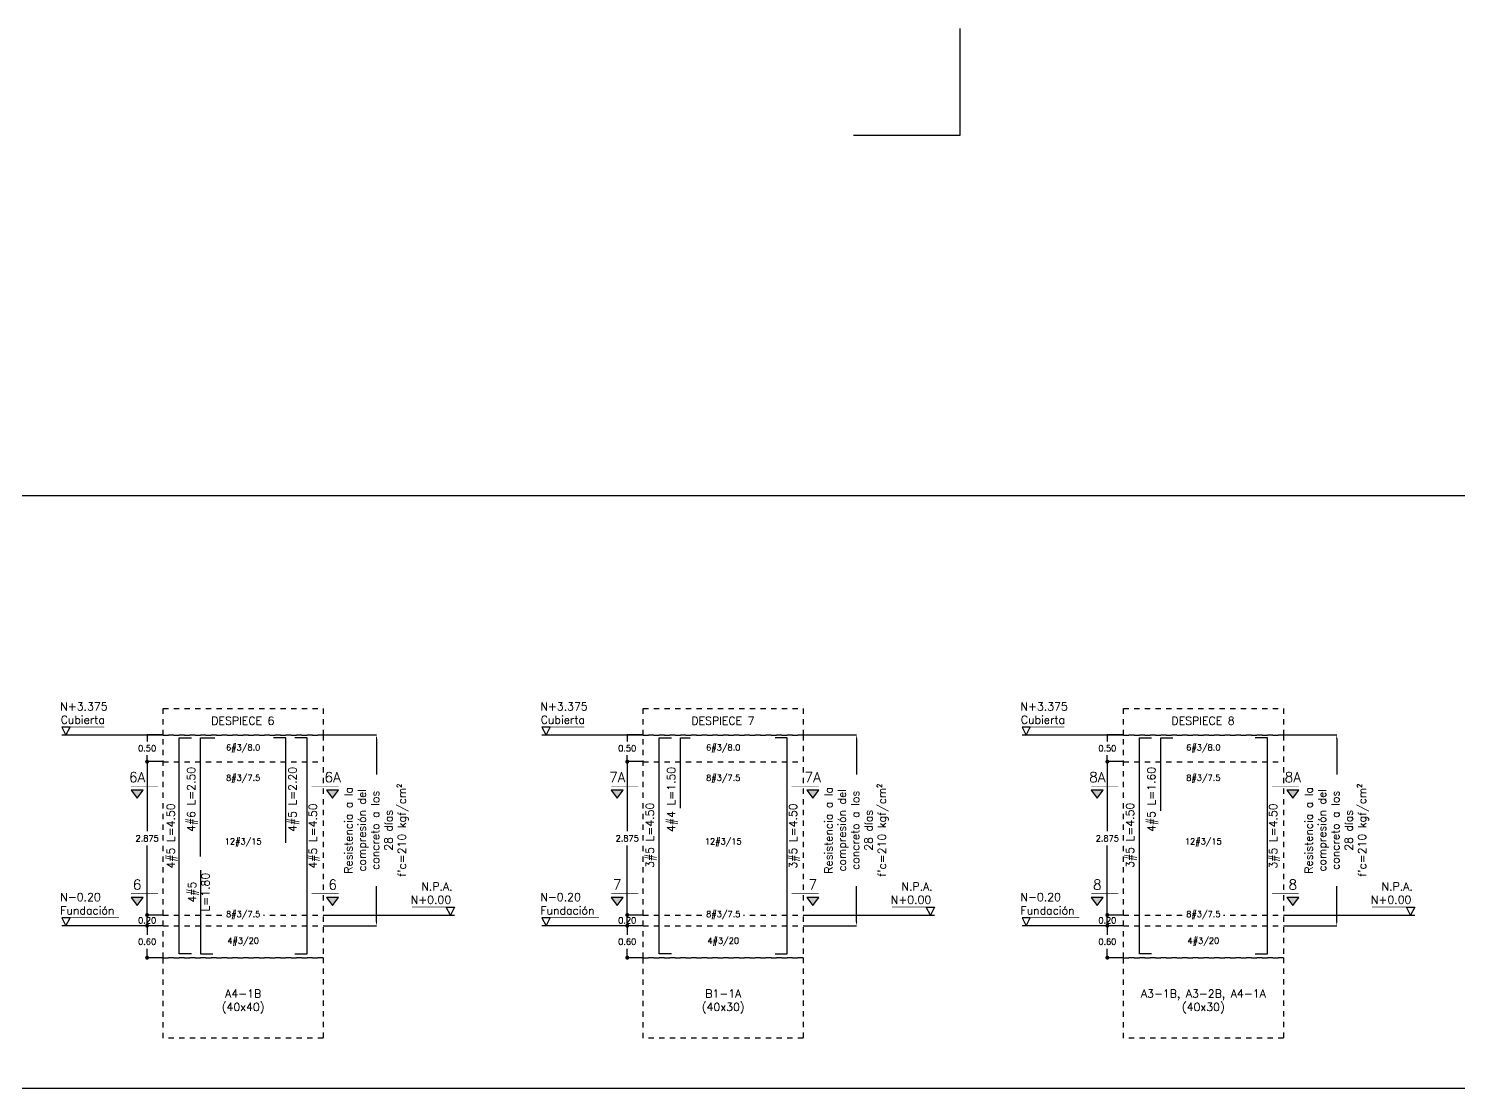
# Model space of a CAD drawing. Header units: millimetres. Extents: x -103 to 209, y -46 to 105.
# Drawn here: x 64.87 to 91.68, y -27.25 to -7.38 of the extents above; entities that cross this region are included whole.
import ezdxf
from ezdxf.enums import TextEntityAlignment as Align

# ---------------------------------------------------------------- set-up
doc = ezdxf.new("R2010")
doc.units = ezdxf.units.MM
doc.header["$LTSCALE"] = 0.01
doc.header["$PDMODE"] = 3
doc.linetypes.add('DASHED2', pattern=[0.375, 0.25, -0.125])
for name, color, linetype in [('FC_BORDE COLUMNA', 6, 'DASHED2'), ('FC_COTAS', 1, 'Continuous'), ('FC_COTAS @ 75', 1, 'Continuous'), ('FC_PROYECCION', 6, 'DASHED2'), ('FC_R-100', 12, 'Continuous'), ('FC_R-140', 2, 'Continuous'), ('FC_R-60 @ 75', 11, 'Continuous'), ('FC_R-80', 11, 'Continuous'), ('FC_REFUERZO', 5, 'Continuous')]:
    doc.layers.add(name, color=color, linetype=linetype)
doc.layers.add('FC_CAJON COLUMNAS', color=230, linetype='Continuous', plot=False)
doc.layers.add('FC_HOJA', color=230, linetype='Continuous', plot=False)
doc.styles.add('FC_TEXT', font='romans.shx', dxfattribs={"height": 0.002})
doc.styles.add('FC_TEXT1', font='romans.shx')
doc.styles.add('REG', font='ROMANS')
doc.styles.add('ROMANS', font='romans.shx', dxfattribs={"height": 0.1})
doc.dimstyles.new('FC_COTAS', dxfattribs={"dimtxt": 0.0015, "dimasz": 0.001, "dimexe": 0, "dimexo": 0, "dimgap": 0.001, "dimtad": 1, "dimtih": 1, "dimtoh": 1, "dimzin": 0, "dimdsep": 46, "dimtxsty": 'FC_TEXT1', "dimblk": 'DOT', "dimcen": 0.09, "dimclrd": 256, "dimclre": 256, "dimclrt": 256, "dimadec": 0, "dimazin": 0, "dimtfac": 1, "dimtix": 1, "dimtmove": 2, "dimatfit": 3, "dimfxl": 1.002, "dimtolj": 1, "dimtzin": 0, "dimlwd": -1, "dimarcsym": 0})

# ---------------------------------------------------------------- blocks, each defined once
blk = doc.blocks.new('_Dot')
at = {"color": 0, "linetype": 'ByBlock', "lineweight": -2}
blk.add_line((-0.5, 0), (-1, 0), dxfattribs=at)
at = {"color": 0, "linetype": 'ByBlock', "const_width": 0.5}
blk.add_lwpolyline([(-0.25, 0, 1), (0.25, 0, 1)], format="xyb", close=True, dxfattribs=at)
blk = doc.blocks.new('*D85')
at = {"layer": 'Defpoints', "color": 0, "ltscale": 0.9, "transparency": 16777216}
for p in [(67.096, -21.122), (67.396, -21.122), (67.396, -23.997)]:
    blk.add_point(p, dxfattribs=at)
at = {"layer": 'FC_COTAS', "lineweight": -2, "ltscale": 0.9, "transparency": 16777216}
for p, q in [((67.396, -21.122), (67.096, -21.122)), ((67.396, -23.997), (67.096, -23.997))]:
    blk.add_line(p, q, dxfattribs=at)
at = {"layer": 'FC_COTAS', "ltscale": 0.9, "transparency": 16777216}
for p, q in [((67.096, -21.197), (67.096, -22.428)), ((67.096, -23.922), (67.096, -22.691))]:
    blk.add_line(p, q, dxfattribs=at)
at = {"layer": 'FC_COTAS', "ltscale": 0.9, "transparency": 16777216, "xscale": 0.075, "yscale": 0.075, "zscale": 0.075}
for p, rotation in [((67.096, -21.122), 90), ((67.096, -23.997), 270)]:
    blk.add_blockref('_Dot', p, dxfattribs=dict(at, rotation=rotation))
at = {"layer": 'FC_COTAS', "ltscale": 0.9, "transparency": 16777216, "insert": (67.096, -22.56), "char_height": 0.1125, "attachment_point": 5, "style": 'FC_TEXT1'}
blk.add_mtext('\\A1;2.875', dxfattribs=at)
blk = doc.blocks.new('*D86')
at = {"layer": 'Defpoints', "color": 0, "ltscale": 0.9, "transparency": 16777216}
for p in [(67.096, -20.622), (67.396, -20.622), (67.396, -21.122)]:
    blk.add_point(p, dxfattribs=at)
at = {"layer": 'FC_COTAS', "lineweight": -2, "ltscale": 0.9, "transparency": 16777216}
for p, q in [((67.396, -20.622), (67.096, -20.622)), ((67.396, -21.122), (67.096, -21.122))]:
    blk.add_line(p, q, dxfattribs=at)
at = {"layer": 'FC_COTAS', "ltscale": 0.9, "transparency": 16777216}
for p, q in [((67.096, -20.622), (67.096, -20.741)), ((67.096, -21.122), (67.096, -21.003))]:
    blk.add_line(p, q, dxfattribs=at)
at = {"layer": 'FC_COTAS', "ltscale": 0.9, "transparency": 16777216, "insert": (67.096, -20.872), "char_height": 0.1125, "attachment_point": 5, "style": 'FC_TEXT1'}
blk.add_mtext('\\A1;0.50', dxfattribs=at)
blk = doc.blocks.new('*D87')
at = {"layer": 'Defpoints', "color": 0, "ltscale": 0.9, "transparency": 16777216}
for p in [(67.396, -24.197), (67.096, -24.797), (67.396, -24.797)]:
    blk.add_point(p, dxfattribs=at)
at = {"layer": 'FC_COTAS', "lineweight": -2, "ltscale": 0.9, "transparency": 16777216}
for p, q in [((67.396, -24.197), (67.096, -24.197)), ((67.396, -24.797), (67.096, -24.797))]:
    blk.add_line(p, q, dxfattribs=at)
at = {"layer": 'FC_COTAS', "ltscale": 0.9, "transparency": 16777216}
for p, q in [((67.096, -24.272), (67.096, -24.366)), ((67.096, -24.722), (67.096, -24.629))]:
    blk.add_line(p, q, dxfattribs=at)
at = {"layer": 'FC_COTAS', "ltscale": 0.9, "transparency": 16777216, "xscale": 0.075, "yscale": 0.075, "zscale": 0.075}
for p, rotation in [((67.096, -24.197), 90), ((67.096, -24.797), 270)]:
    blk.add_blockref('_Dot', p, dxfattribs=dict(at, rotation=rotation))
at = {"layer": 'FC_COTAS', "ltscale": 0.9, "transparency": 16777216, "insert": (67.096, -24.497), "char_height": 0.1125, "attachment_point": 5, "style": 'FC_TEXT1'}
blk.add_mtext('\\A1;0.60', dxfattribs=at)
blk = doc.blocks.new('*U26')
at = {"ltscale": 0.9, "const_width": 0.0002}
blk.add_lwpolyline([(-0.01473, 0.002), (-0.02533, 0.002)], dxfattribs=at)
at = {"ltscale": 0.9}
blk.add_lwpolyline([(-0.02429, 0), (-0.02325, 0.002), (-0.02533, 0.002)], close=True, dxfattribs=at)
blk.add_lwpolyline([(0, 0), (-0.02533, 0)], dxfattribs=at)
at = {"layer": 'FC_R-80', "lineweight": 25, "style": 'FC_TEXT1'}
blk.add_attdef('N+00.00_001', (-0.02571, 0.00282), '', height=0.002, dxfattribs=at)
blk = doc.blocks.new('*U27')
at = {"ltscale": 0.9, "const_width": 0.0002}
blk.add_lwpolyline([(-0.01103, 0.002), (-0.02533, 0.002)], dxfattribs=at)
at = {"ltscale": 0.9}
blk.add_lwpolyline([(-0.02429, 0), (-0.02325, 0.002), (-0.02533, 0.002)], close=True, dxfattribs=at)
blk.add_lwpolyline([(0, 0), (-0.02533, 0)], dxfattribs=at)
at = {"layer": 'FC_R-80', "lineweight": 25, "style": 'FC_TEXT1'}
blk.add_attdef('N+00.00_001', (-0.02571, 0.00282), '', height=0.002, dxfattribs=at)
blk = doc.blocks.new('*D88')
at = {"layer": 'Defpoints', "color": 0, "ltscale": 0.6, "transparency": 16777216}
for p in [(70.396, -20.622), (71.396, -20.622), (70.396, -24.197)]:
    blk.add_point(p, dxfattribs=at)
at = {"layer": 'FC_COTAS', "lineweight": -2, "ltscale": 0.6, "transparency": 16777216}
for p, q in [((70.396, -20.622), (71.396, -20.622)), ((70.396, -24.197), (71.396, -24.197))]:
    blk.add_line(p, q, dxfattribs=at)
at = {"layer": 'FC_COTAS', "ltscale": 0.6, "transparency": 16777216}
for p, q in [((71.396, -20.697), (71.396, -21.363)), ((71.396, -24.122), (71.396, -23.456))]:
    blk.add_line(p, q, dxfattribs=at)
for points in [[(71.384, -20.697), (71.409, -20.697), (71.396, -20.622)], [(71.384, -24.122), (71.409, -24.122), (71.396, -24.197)]]:
    blk.add_solid(points, dxfattribs=at)
at = {"layer": 'FC_COTAS', "ltscale": 0.6, "transparency": 16777216, "insert": (71.396, -22.41), "char_height": 0.1125, "width": 1.94398, "attachment_point": 5, "rotation": 90, "style": 'FC_TEXT1'}
blk.add_mtext("\\A1;{\\H1.33333x;\\C11;Resistencia a la compresión del concreto a los 28 días\\Pf'c=210 kgf/cm²\\C256; }", dxfattribs=at)
blk = doc.blocks.new('*U22')
h = blk.add_hatch(color=256)
h.dxf.hatch_style = 1
h.paths.add_polyline_path([(-0.02307, -0.0055), (-0.02607, -0.0055), (-0.02457, -0.0075)])
h.paths.add_polyline_path([(0.0258, -0.0055), (0.0228, -0.0055), (0.0243, -0.0075)])
at = {"const_width": 0.00015}
for points in [[(-0.02607, -0.0045), (-0.01932, -0.0045)], [(0.0258, -0.0045), (0.01906, -0.0045)]]:
    blk.add_lwpolyline(points, dxfattribs=at)
for points in [[(-0.02307, -0.0055), (-0.02607, -0.0055), (-0.02457, -0.0075)], [(0.0258, -0.0055), (0.0228, -0.0055), (0.0243, -0.0075)]]:
    blk.add_lwpolyline(points, close=True)
at = {"layer": 'FC_R-140', "style": 'FC_TEXT1'}
for tag, p in [('X', (-0.02457, -0.00225)), ("X'", (0.0243, -0.00225))]:
    blk.add_attdef(tag, text='', height=0.0025, dxfattribs=at).set_placement(p, align=Align.MIDDLE_CENTER)
blk = doc.blocks.new('*D89')
at = {"layer": 'Defpoints', "color": 0, "ltscale": 0.9, "transparency": 16777216}
for p in [(67.096, -23.997), (67.396, -23.997), (67.396, -24.197)]:
    blk.add_point(p, dxfattribs=at)
at = {"layer": 'FC_COTAS', "lineweight": -2, "ltscale": 0.9, "transparency": 16777216}
for p, q in [((67.396, -23.997), (67.096, -23.997)), ((67.396, -24.197), (67.096, -24.197))]:
    blk.add_line(p, q, dxfattribs=at)
at = {"layer": 'FC_COTAS', "ltscale": 0.9, "transparency": 16777216}
blk.add_line((67.096, -24.197), (67.096, -23.997), dxfattribs=at)
at = {"layer": 'FC_COTAS', "ltscale": 0.9, "transparency": 16777216, "insert": (67.096, -24.097), "char_height": 0.1125, "attachment_point": 5, "style": 'FC_TEXT1'}
blk.add_mtext('\\A1;0.20', dxfattribs=at)
blk = doc.blocks.new('*U28')
at = {"ltscale": 0.9}
blk.add_lwpolyline([(0, 0), (0.03283, 0)], dxfattribs=at)
at = {"ltscale": 0.9, "const_width": 0.0002}
blk.add_lwpolyline([(0.02219, 0.002), (0.03283, 0.002)], dxfattribs=at)
at = {"ltscale": 0.9}
blk.add_lwpolyline([(0.03179, 0), (0.03075, 0.002), (0.03283, 0.002)], close=True, dxfattribs=at)
at = {"layer": 'FC_R-80', "lineweight": 25, "style": 'FC_TEXT1'}
blk.add_attdef('N+00.00_001', (0.01997, 0.00282), '', height=0.002, dxfattribs=at)
blk = doc.blocks.new('*U20')
h = blk.add_hatch(color=256)
h.dxf.hatch_style = 1
h.paths.add_polyline_path([(-0.02307, -0.0055), (-0.02607, -0.0055), (-0.02457, -0.0075)])
h.paths.add_polyline_path([(0.0258, -0.0055), (0.0228, -0.0055), (0.0243, -0.0075)])
at = {"const_width": 0.00015}
for points in [[(-0.02607, -0.0045), (-0.01932, -0.0045)], [(0.0258, -0.0045), (0.01906, -0.0045)]]:
    blk.add_lwpolyline(points, dxfattribs=at)
for points in [[(-0.02307, -0.0055), (-0.02607, -0.0055), (-0.02457, -0.0075)], [(0.0258, -0.0055), (0.0228, -0.0055), (0.0243, -0.0075)]]:
    blk.add_lwpolyline(points, close=True)
at = {"layer": 'FC_R-140', "style": 'FC_TEXT1'}
for tag, p in [('X', (-0.02457, -0.00225)), ("X'", (0.0243, -0.00225))]:
    blk.add_attdef(tag, text='', height=0.0025, dxfattribs=at).set_placement(p, align=Align.MIDDLE_CENTER)
blk = doc.blocks.new('*D103')
at = {"layer": 'Defpoints', "color": 0, "ltscale": 0.9, "transparency": 16777216}
for p in [(76.096, -21.122), (76.396, -21.122), (76.396, -23.997)]:
    blk.add_point(p, dxfattribs=at)
at = {"layer": 'FC_COTAS', "lineweight": -2, "ltscale": 0.9, "transparency": 16777216}
for p, q in [((76.396, -21.122), (76.096, -21.122)), ((76.396, -23.997), (76.096, -23.997))]:
    blk.add_line(p, q, dxfattribs=at)
at = {"layer": 'FC_COTAS', "ltscale": 0.9, "transparency": 16777216}
for p, q in [((76.096, -21.197), (76.096, -22.428)), ((76.096, -23.922), (76.096, -22.691))]:
    blk.add_line(p, q, dxfattribs=at)
at = {"layer": 'FC_COTAS', "ltscale": 0.9, "transparency": 16777216, "xscale": 0.075, "yscale": 0.075, "zscale": 0.075}
for p, rotation in [((76.096, -21.122), 90), ((76.096, -23.997), 270)]:
    blk.add_blockref('_Dot', p, dxfattribs=dict(at, rotation=rotation))
at = {"layer": 'FC_COTAS', "ltscale": 0.9, "transparency": 16777216, "insert": (76.096, -22.56), "char_height": 0.1125, "attachment_point": 5, "style": 'FC_TEXT1'}
blk.add_mtext('\\A1;2.875', dxfattribs=at)
blk = doc.blocks.new('*D104')
at = {"layer": 'Defpoints', "color": 0, "ltscale": 0.9, "transparency": 16777216}
for p in [(76.096, -20.622), (76.396, -20.622), (76.396, -21.122)]:
    blk.add_point(p, dxfattribs=at)
at = {"layer": 'FC_COTAS', "lineweight": -2, "ltscale": 0.9, "transparency": 16777216}
for p, q in [((76.396, -20.622), (76.096, -20.622)), ((76.396, -21.122), (76.096, -21.122))]:
    blk.add_line(p, q, dxfattribs=at)
at = {"layer": 'FC_COTAS', "ltscale": 0.9, "transparency": 16777216}
for p, q in [((76.096, -20.622), (76.096, -20.741)), ((76.096, -21.122), (76.096, -21.003))]:
    blk.add_line(p, q, dxfattribs=at)
at = {"layer": 'FC_COTAS', "ltscale": 0.9, "transparency": 16777216, "insert": (76.096, -20.872), "char_height": 0.1125, "attachment_point": 5, "style": 'FC_TEXT1'}
blk.add_mtext('\\A1;0.50', dxfattribs=at)
blk = doc.blocks.new('*D105')
at = {"layer": 'Defpoints', "color": 0, "ltscale": 0.9, "transparency": 16777216}
for p in [(76.396, -24.197), (76.096, -24.797), (76.396, -24.797)]:
    blk.add_point(p, dxfattribs=at)
at = {"layer": 'FC_COTAS', "lineweight": -2, "ltscale": 0.9, "transparency": 16777216}
for p, q in [((76.396, -24.197), (76.096, -24.197)), ((76.396, -24.797), (76.096, -24.797))]:
    blk.add_line(p, q, dxfattribs=at)
at = {"layer": 'FC_COTAS', "ltscale": 0.9, "transparency": 16777216}
for p, q in [((76.096, -24.272), (76.096, -24.366)), ((76.096, -24.722), (76.096, -24.629))]:
    blk.add_line(p, q, dxfattribs=at)
at = {"layer": 'FC_COTAS', "ltscale": 0.9, "transparency": 16777216, "xscale": 0.075, "yscale": 0.075, "zscale": 0.075}
for p, rotation in [((76.096, -24.197), 90), ((76.096, -24.797), 270)]:
    blk.add_blockref('_Dot', p, dxfattribs=dict(at, rotation=rotation))
at = {"layer": 'FC_COTAS', "ltscale": 0.9, "transparency": 16777216, "insert": (76.096, -24.497), "char_height": 0.1125, "attachment_point": 5, "style": 'FC_TEXT1'}
blk.add_mtext('\\A1;0.60', dxfattribs=at)
blk = doc.blocks.new('*D106')
at = {"layer": 'Defpoints', "color": 0, "ltscale": 0.6, "transparency": 16777216}
for p in [(79.396, -20.622), (80.396, -20.622), (79.396, -24.197)]:
    blk.add_point(p, dxfattribs=at)
at = {"layer": 'FC_COTAS', "lineweight": -2, "ltscale": 0.6, "transparency": 16777216}
for p, q in [((79.396, -20.622), (80.396, -20.622)), ((79.396, -24.197), (80.396, -24.197))]:
    blk.add_line(p, q, dxfattribs=at)
at = {"layer": 'FC_COTAS', "ltscale": 0.6, "transparency": 16777216}
for p, q in [((80.396, -20.697), (80.396, -21.363)), ((80.396, -24.122), (80.396, -23.456))]:
    blk.add_line(p, q, dxfattribs=at)
for points in [[(80.384, -20.697), (80.409, -20.697), (80.396, -20.622)], [(80.384, -24.122), (80.409, -24.122), (80.396, -24.197)]]:
    blk.add_solid(points, dxfattribs=at)
at = {"layer": 'FC_COTAS', "ltscale": 0.6, "transparency": 16777216, "insert": (80.396, -22.41), "char_height": 0.1125, "width": 1.94398, "attachment_point": 5, "rotation": 90, "style": 'FC_TEXT1'}
blk.add_mtext("\\A1;{\\H1.33333x;\\C11;Resistencia a la compresión del concreto a los 28 días\\Pf'c=210 kgf/cm²\\C256; }", dxfattribs=at)
blk = doc.blocks.new('*D107')
at = {"layer": 'Defpoints', "color": 0, "ltscale": 0.9, "transparency": 16777216}
for p in [(76.096, -23.997), (76.396, -23.997), (76.396, -24.197)]:
    blk.add_point(p, dxfattribs=at)
at = {"layer": 'FC_COTAS', "lineweight": -2, "ltscale": 0.9, "transparency": 16777216}
for p, q in [((76.396, -23.997), (76.096, -23.997)), ((76.396, -24.197), (76.096, -24.197))]:
    blk.add_line(p, q, dxfattribs=at)
at = {"layer": 'FC_COTAS', "ltscale": 0.9, "transparency": 16777216}
blk.add_line((76.096, -24.197), (76.096, -23.997), dxfattribs=at)
at = {"layer": 'FC_COTAS', "ltscale": 0.9, "transparency": 16777216, "insert": (76.096, -24.097), "char_height": 0.1125, "attachment_point": 5, "style": 'FC_TEXT1'}
blk.add_mtext('\\A1;0.20', dxfattribs=at)
blk = doc.blocks.new('*D108')
at = {"layer": 'Defpoints', "color": 0, "ltscale": 0.9, "transparency": 16777216}
for p in [(85.096, -21.122), (85.396, -21.122), (85.396, -23.997)]:
    blk.add_point(p, dxfattribs=at)
at = {"layer": 'FC_COTAS', "lineweight": -2, "ltscale": 0.9, "transparency": 16777216}
for p, q in [((85.396, -21.122), (85.096, -21.122)), ((85.396, -23.997), (85.096, -23.997))]:
    blk.add_line(p, q, dxfattribs=at)
at = {"layer": 'FC_COTAS', "ltscale": 0.9, "transparency": 16777216}
for p, q in [((85.096, -21.197), (85.096, -22.428)), ((85.096, -23.922), (85.096, -22.691))]:
    blk.add_line(p, q, dxfattribs=at)
at = {"layer": 'FC_COTAS', "ltscale": 0.9, "transparency": 16777216, "xscale": 0.075, "yscale": 0.075, "zscale": 0.075}
for p, rotation in [((85.096, -21.122), 90), ((85.096, -23.997), 270)]:
    blk.add_blockref('_Dot', p, dxfattribs=dict(at, rotation=rotation))
at = {"layer": 'FC_COTAS', "ltscale": 0.9, "transparency": 16777216, "insert": (85.096, -22.56), "char_height": 0.1125, "attachment_point": 5, "style": 'FC_TEXT1'}
blk.add_mtext('\\A1;2.875', dxfattribs=at)
blk = doc.blocks.new('*D109')
at = {"layer": 'Defpoints', "color": 0, "ltscale": 0.9, "transparency": 16777216}
for p in [(85.096, -20.622), (85.396, -20.622), (85.396, -21.122)]:
    blk.add_point(p, dxfattribs=at)
at = {"layer": 'FC_COTAS', "lineweight": -2, "ltscale": 0.9, "transparency": 16777216}
for p, q in [((85.396, -20.622), (85.096, -20.622)), ((85.396, -21.122), (85.096, -21.122))]:
    blk.add_line(p, q, dxfattribs=at)
at = {"layer": 'FC_COTAS', "ltscale": 0.9, "transparency": 16777216}
for p, q in [((85.096, -20.622), (85.096, -20.741)), ((85.096, -21.122), (85.096, -21.003))]:
    blk.add_line(p, q, dxfattribs=at)
at = {"layer": 'FC_COTAS', "ltscale": 0.9, "transparency": 16777216, "insert": (85.096, -20.872), "char_height": 0.1125, "attachment_point": 5, "style": 'FC_TEXT1'}
blk.add_mtext('\\A1;0.50', dxfattribs=at)
blk = doc.blocks.new('*D110')
at = {"layer": 'Defpoints', "color": 0, "ltscale": 0.9, "transparency": 16777216}
for p in [(85.396, -24.197), (85.096, -24.797), (85.396, -24.797)]:
    blk.add_point(p, dxfattribs=at)
at = {"layer": 'FC_COTAS', "lineweight": -2, "ltscale": 0.9, "transparency": 16777216}
for p, q in [((85.396, -24.197), (85.096, -24.197)), ((85.396, -24.797), (85.096, -24.797))]:
    blk.add_line(p, q, dxfattribs=at)
at = {"layer": 'FC_COTAS', "ltscale": 0.9, "transparency": 16777216}
for p, q in [((85.096, -24.272), (85.096, -24.366)), ((85.096, -24.722), (85.096, -24.629))]:
    blk.add_line(p, q, dxfattribs=at)
at = {"layer": 'FC_COTAS', "ltscale": 0.9, "transparency": 16777216, "xscale": 0.075, "yscale": 0.075, "zscale": 0.075}
for p, rotation in [((85.096, -24.197), 90), ((85.096, -24.797), 270)]:
    blk.add_blockref('_Dot', p, dxfattribs=dict(at, rotation=rotation))
at = {"layer": 'FC_COTAS', "ltscale": 0.9, "transparency": 16777216, "insert": (85.096, -24.497), "char_height": 0.1125, "attachment_point": 5, "style": 'FC_TEXT1'}
blk.add_mtext('\\A1;0.60', dxfattribs=at)
blk = doc.blocks.new('*D111')
at = {"layer": 'Defpoints', "color": 0, "ltscale": 0.6, "transparency": 16777216}
for p in [(88.396, -20.622), (89.396, -20.622), (88.396, -24.197)]:
    blk.add_point(p, dxfattribs=at)
at = {"layer": 'FC_COTAS', "lineweight": -2, "ltscale": 0.6, "transparency": 16777216}
for p, q in [((88.396, -20.622), (89.396, -20.622)), ((88.396, -24.197), (89.396, -24.197))]:
    blk.add_line(p, q, dxfattribs=at)
at = {"layer": 'FC_COTAS', "ltscale": 0.6, "transparency": 16777216}
for p, q in [((89.396, -20.697), (89.396, -21.363)), ((89.396, -24.122), (89.396, -23.456))]:
    blk.add_line(p, q, dxfattribs=at)
for points in [[(89.384, -20.697), (89.409, -20.697), (89.396, -20.622)], [(89.384, -24.122), (89.409, -24.122), (89.396, -24.197)]]:
    blk.add_solid(points, dxfattribs=at)
at = {"layer": 'FC_COTAS', "ltscale": 0.6, "transparency": 16777216, "insert": (89.396, -22.41), "char_height": 0.1125, "width": 1.94398, "attachment_point": 5, "rotation": 90, "style": 'FC_TEXT1'}
blk.add_mtext("\\A1;{\\H1.33333x;\\C11;Resistencia a la compresión del concreto a los 28 días\\Pf'c=210 kgf/cm²\\C256; }", dxfattribs=at)
blk = doc.blocks.new('*D112')
at = {"layer": 'Defpoints', "color": 0, "ltscale": 0.9, "transparency": 16777216}
for p in [(85.096, -23.997), (85.396, -23.997), (85.396, -24.197)]:
    blk.add_point(p, dxfattribs=at)
at = {"layer": 'FC_COTAS', "lineweight": -2, "ltscale": 0.9, "transparency": 16777216}
for p, q in [((85.396, -23.997), (85.096, -23.997)), ((85.396, -24.197), (85.096, -24.197))]:
    blk.add_line(p, q, dxfattribs=at)
at = {"layer": 'FC_COTAS', "ltscale": 0.9, "transparency": 16777216}
blk.add_line((85.096, -24.197), (85.096, -23.997), dxfattribs=at)
at = {"layer": 'FC_COTAS', "ltscale": 0.9, "transparency": 16777216, "insert": (85.096, -24.097), "char_height": 0.1125, "attachment_point": 5, "style": 'FC_TEXT1'}
blk.add_mtext('\\A1;0.20', dxfattribs=at)

msp = doc.modelspace()

# ---------------------------------------------------------------- linework, layer by layer
at = {"layer": 'FC_BORDE COLUMNA', "ltscale": 0.6}
for points in [[(67.3964, -20.6222), (70.3964, -20.6222), (70.3964, -24.7973), (67.3964, -24.7973)], [(76.3964, -20.6222), (79.3964, -20.6222), (79.3964, -24.7973), (76.3964, -24.7973)], [(85.3964, -20.6222), (88.3964, -20.6222), (88.3964, -24.7973), (85.3964, -24.7973)]]:
    msp.add_lwpolyline(points, close=True, dxfattribs=at)
at = {"layer": 'FC_CAJON COLUMNAS', "ltscale": 0.6}
msp.add_lwpolyline([(20.0656, -16.1332), (149.3997, -16.1332), (149.3997, -27.2482), (20.0656, -27.2482)], close=True, dxfattribs=at)
at = {"layer": 'FC_HOJA', "ltscale": 0.6}
msp.add_lwpolyline([(80.3372, -9.3778), (82.3372, -9.3778), (82.3372, -7.3778)], dxfattribs=at)
at = {"layer": 'FC_PROYECCION', "ltscale": 0.6}
for p, q in [((67.3964, -21.1222), (70.3963, -21.1222)), ((76.3964, -21.1222), (79.3963, -21.1222)), ((85.3964, -21.1222), (88.3963, -21.1222)), ((67.3964, -23.9972), (70.3963, -23.9972)), ((76.3964, -23.9972), (79.3963, -23.9972)), ((85.3964, -23.9972), (88.3963, -23.9972)), ((67.3964, -24.1972), (70.3963, -24.1972)), ((76.3964, -24.1972), (79.3963, -24.1972)), ((85.3964, -24.1972), (88.3963, -24.1972))]:
    msp.add_line(p, q, dxfattribs=at)
for points in [[(67.3964, -20.1222), (70.3964, -20.1222), (70.3964, -20.6222), (67.3964, -20.6222)], [(76.3964, -20.1222), (79.3964, -20.1222), (79.3964, -20.6222), (76.3964, -20.6222)], [(85.3964, -20.1222), (88.3964, -20.1222), (88.3964, -20.6222), (85.3964, -20.6222)], [(67.3964, -24.7973), (70.3964, -24.7973), (70.3964, -26.309), (67.3964, -26.309)], [(76.3964, -24.7973), (79.3964, -24.7973), (79.3964, -26.309), (76.3964, -26.309)], [(85.3964, -24.7973), (88.3964, -24.7973), (88.3964, -26.309), (85.3964, -26.309)]]:
    msp.add_lwpolyline(points, close=True, dxfattribs=at)
at = {"layer": 'FC_REFUERZO', "ltscale": 0.6}
for points in [[(67.9263, -24.7273), (67.6963, -24.7273), (67.6964, -20.6722), (67.9264, -20.6722)], [(68.0964, -22.9022), (68.0964, -20.6722), (68.3664, -20.6722)], [(69.6963, -22.6422), (69.6963, -20.6722), (69.4663, -20.6722)], [(69.8664, -24.7273), (70.0964, -24.7273), (70.0963, -20.6722), (69.8663, -20.6722)], [(76.9263, -24.7273), (76.6963, -24.7273), (76.6964, -20.6722), (76.9264, -20.6722)], [(77.0964, -21.9926), (77.0964, -20.6726), (77.2764, -20.6726)], [(78.8664, -24.7273), (79.0964, -24.7273), (79.0963, -20.6722), (78.8663, -20.6722)], [(85.9263, -24.7273), (85.6963, -24.7273), (85.6964, -20.6722), (85.9264, -20.6722)], [(86.0964, -22.0422), (86.0964, -20.6722), (86.3264, -20.6722)], [(87.8664, -24.7273), (88.0964, -24.7273), (88.0963, -20.6722), (87.8663, -20.6722)], [(68.0964, -23.1572), (68.0964, -24.7273), (68.3264, -24.7273)]]:
    msp.add_lwpolyline(points, dxfattribs=at)

# ---------------------------------------------------------------- block references
at = {"layer": 'FC_COTAS'}
ref = msp.add_blockref('*U26', (67.3964, -20.6222), dxfattribs=dict(at, xscale=75, yscale=75, zscale=75))
ref.add_attrib('N+00.00_001', 'N+3.375', (65.4678, -20.1607), dxfattribs={"layer": 'FC_R-80', "lineweight": 25, "height": 0.15, "style": 'FC_TEXT1'})
ref.add_attrib('N+00.00_002', 'Cubierta', (65.4749, -20.4107), dxfattribs={"layer": 'FC_R-80', "lineweight": 25, "height": 0.15, "style": 'FC_TEXT1'})
ref = msp.add_blockref('*U26', (76.3964, -20.6222), dxfattribs=dict(at, xscale=75, yscale=75, zscale=75))
ref.add_attrib('N+00.00_001', 'N+3.375', (74.4678, -20.1607), dxfattribs={"layer": 'FC_R-80', "lineweight": 25, "height": 0.15, "style": 'FC_TEXT1'})
ref.add_attrib('N+00.00_002', 'Cubierta', (74.4749, -20.4107), dxfattribs={"layer": 'FC_R-80', "lineweight": 25, "height": 0.15, "style": 'FC_TEXT1'})
ref = msp.add_blockref('*U26', (85.3964, -20.6222), dxfattribs=dict(at, xscale=75, yscale=75, zscale=75))
ref.add_attrib('N+00.00_001', 'N+3.375', (83.4678, -20.1607), dxfattribs={"layer": 'FC_R-80', "lineweight": 25, "height": 0.15, "style": 'FC_TEXT1'})
ref.add_attrib('N+00.00_002', 'Cubierta', (83.4749, -20.4107), dxfattribs={"layer": 'FC_R-80', "lineweight": 25, "height": 0.15, "style": 'FC_TEXT1'})
at = {"layer": 'FC_COTAS', "xscale": 75, "yscale": 75, "zscale": 75}
for name, p, values in [('*U20', (68.7511, -21.2441), {"X'": '6A', 'X': '6A'}), ('*U20', (86.7511, -21.2441), {"X'": '8A', 'X': '8A'}), ('*U22', (68.7511, -23.2593), {"X'": '6', 'X': '6'}), ('*U22', (77.7511, -23.2593), {"X'": '7', 'X': '7'}), ('*U22', (86.7511, -23.2593), {"X'": '8', 'X': '8'})]:
    msp.add_blockref(name, p, dxfattribs=at).add_auto_attribs(values)
at = {"layer": 'FC_COTAS'}
ref = msp.add_blockref('*U27', (67.3964, -24.1972), dxfattribs=dict(at, xscale=75, yscale=75, zscale=75))
ref.add_attrib('N+00.00_001', 'N-0.20', (65.4678, -23.7357), dxfattribs={"layer": 'FC_R-80', "lineweight": 25, "height": 0.15, "style": 'FC_TEXT1'})
ref.add_attrib('N+00.00_002', 'Fundación', (65.4678, -23.9857), dxfattribs={"layer": 'FC_R-80', "lineweight": 25, "height": 0.15, "style": 'FC_TEXT1'})
ref = msp.add_blockref('*U28', (70.3964, -23.9972), dxfattribs=dict(at, xscale=75, yscale=75, zscale=75))
ref.add_attrib('N+00.00_001', 'N.P.A.', (72.2372, -23.5357), dxfattribs={"layer": 'FC_R-80', "lineweight": 25, "height": 0.15, "style": 'FC_TEXT1'})
ref.add_attrib('N+00.00_002', 'N+0.00', (72.0372, -23.7857), dxfattribs={"layer": 'FC_R-80', "lineweight": 25, "height": 0.15, "style": 'FC_TEXT1'})
ref = msp.add_blockref('*U27', (76.3964, -24.1972), dxfattribs=dict(at, xscale=75, yscale=75, zscale=75))
ref.add_attrib('N+00.00_001', 'N-0.20', (74.4678, -23.7357), dxfattribs={"layer": 'FC_R-80', "lineweight": 25, "height": 0.15, "style": 'FC_TEXT1'})
ref.add_attrib('N+00.00_002', 'Fundación', (74.4678, -23.9857), dxfattribs={"layer": 'FC_R-80', "lineweight": 25, "height": 0.15, "style": 'FC_TEXT1'})
ref = msp.add_blockref('*U28', (79.3964, -23.9972), dxfattribs=dict(at, xscale=75, yscale=75, zscale=75))
ref.add_attrib('N+00.00_001', 'N.P.A.', (81.2372, -23.5357), dxfattribs={"layer": 'FC_R-80', "lineweight": 25, "height": 0.15, "style": 'FC_TEXT1'})
ref.add_attrib('N+00.00_002', 'N+0.00', (81.0372, -23.7857), dxfattribs={"layer": 'FC_R-80', "lineweight": 25, "height": 0.15, "style": 'FC_TEXT1'})
ref = msp.add_blockref('*U27', (85.3964, -24.1972), dxfattribs=dict(at, xscale=75, yscale=75, zscale=75))
ref.add_attrib('N+00.00_001', 'N-0.20', (83.4678, -23.7357), dxfattribs={"layer": 'FC_R-80', "lineweight": 25, "height": 0.15, "style": 'FC_TEXT1'})
ref.add_attrib('N+00.00_002', 'Fundación', (83.4678, -23.9857), dxfattribs={"layer": 'FC_R-80', "lineweight": 25, "height": 0.15, "style": 'FC_TEXT1'})
ref = msp.add_blockref('*U28', (88.3964, -23.9972), dxfattribs=dict(at, xscale=75, yscale=75, zscale=75))
ref.add_attrib('N+00.00_001', 'N.P.A.', (90.2372, -23.5357), dxfattribs={"layer": 'FC_R-80', "lineweight": 25, "height": 0.15, "style": 'FC_TEXT1'})
ref.add_attrib('N+00.00_002', 'N+0.00', (90.0372, -23.7857), dxfattribs={"layer": 'FC_R-80', "lineweight": 25, "height": 0.15, "style": 'FC_TEXT1'})

# ---------------------------------------------------------------- texts
at = {"layer": 'FC_R-100', "char_height": 0.15, "attachment_point": 5, "style": 'REG'}
for s, insert, width in [('DESPIECE 6', (68.8903, -20.3551), 1.581971), ('DESPIECE 7', (77.8903, -20.3551), 1.581971), ('DESPIECE 8', (86.8903, -20.3551), 1.581971), ('A4-1B \\P(40x40)', (68.8963, -25.6217), 0.865786), ('B1-1A \\P(40x30)', (77.8963, -25.6217), 0.865786), ('A3-1B, A3-2B, A4-1A  \\P(40x30)', (86.8963, -25.6217), 2.644357)]:
    msp.add_mtext(s, dxfattribs=dict(at, insert=insert, width=width))
at = {"layer": 'FC_R-80', "lineweight": 25, "char_height": 0.15, "attachment_point": 5, "rotation": 90, "style": 'ROMANS'}
for s, insert, width in [('4#6 L=2.50', (67.9464, -21.8305), 2.035085), ('4#5 L=2.20', (69.8463, -21.8305), 2.035085), ('4#4 L=1.50', (76.9464, -21.8309), 2.035085), ('4#5 L=1.60', (85.9464, -21.8305), 2.035085), ('4#5 L=4.50', (67.5636, -22.5157), 2.066616), ('4#5 L=4.50', (70.2291, -22.5157), 2.066616), ('3#5 L=4.50', (76.5464, -22.5031), 2.035085), ('3#5 L=4.50', (79.2291, -22.5157), 2.066616), ('3#5 L=4.50', (85.5464, -22.5031), 2.035085), ('3#5 L=4.50', (88.2291, -22.5157), 2.066616), ('4#5 L=1.80', (68.0638, -23.569), 0.787214)]:
    msp.add_mtext(s, dxfattribs=dict(at, insert=insert, width=width))

# ---------------------------------------------------------------- dimensions: what is measured, and where the dimension line sits
at = {"layer": 'FC_COTAS @ 75', "ltscale": 0.9}
for base, p1, p2, override, picture, middle in [((67.0964, -20.6222), (67.3964, -21.1222), (67.3964, -20.6222), {"dimscale": 75, "dimtix": 1, "dimtofl": 1, "dimtmove": 2, "dimatfit": 3}, '*D86', (67.0964, -20.8722)), ((76.0964, -20.6222), (76.3964, -21.1222), (76.3964, -20.6222), {"dimscale": 75, "dimtix": 1, "dimtofl": 1, "dimtmove": 2, "dimatfit": 3}, '*D104', (76.0964, -20.8722)), ((85.0964, -20.6222), (85.3964, -21.1222), (85.3964, -20.6222), {"dimscale": 75, "dimtix": 1, "dimtofl": 1, "dimtmove": 2, "dimatfit": 3}, '*D109', (85.0964, -20.8722)), ((67.0964, -21.1222), (67.3964, -23.9972), (67.3964, -21.1222), {"dimscale": 75, "dimdec": 3, "dimtix": 1, "dimtofl": 1, "dimtmove": 2, "dimatfit": 3}, '*D85', (67.0964, -22.5597)), ((76.0964, -21.1222), (76.3964, -23.9972), (76.3964, -21.1222), {"dimscale": 75, "dimdec": 3, "dimtix": 1, "dimtofl": 1, "dimtmove": 2, "dimatfit": 3}, '*D103', (76.0964, -22.5597)), ((85.0964, -21.1222), (85.3964, -23.9972), (85.3964, -21.1222), {"dimscale": 75, "dimdec": 3, "dimtix": 1, "dimtofl": 1, "dimtmove": 2, "dimatfit": 3}, '*D108', (85.0964, -22.5597)), ((67.0964, -23.9972), (67.3964, -24.1972), (67.3964, -23.9972), {"dimscale": 75, "dimtix": 1, "dimtofl": 1, "dimtmove": 2, "dimatfit": 3}, '*D89', (67.0964, -24.0972)), ((76.0964, -23.9972), (76.3964, -24.1972), (76.3964, -23.9972), {"dimscale": 75, "dimtix": 1, "dimtofl": 1, "dimtmove": 2, "dimatfit": 3}, '*D107', (76.0964, -24.0972)), ((85.0964, -23.9972), (85.3964, -24.1972), (85.3964, -23.9972), {"dimscale": 75, "dimtix": 1, "dimtofl": 1, "dimtmove": 2, "dimatfit": 3}, '*D112', (85.0964, -24.0972)), ((67.0964, -24.7973), (67.3964, -24.1972), (67.3964, -24.7973), {"dimscale": 75, "dimtix": 1, "dimtofl": 1, "dimtmove": 2, "dimatfit": 3}, '*D87', (67.0964, -24.4973)), ((76.0964, -24.7973), (76.3964, -24.1972), (76.3964, -24.7973), {"dimscale": 75, "dimtix": 1, "dimtofl": 1, "dimtmove": 2, "dimatfit": 3}, '*D105', (76.0964, -24.4973)), ((85.0964, -24.7973), (85.3964, -24.1972), (85.3964, -24.7973), {"dimscale": 75, "dimtix": 1, "dimtofl": 1, "dimtmove": 2, "dimatfit": 3}, '*D110', (85.0964, -24.4973))]:
    dim = msp.add_linear_dim(base=base, p1=p1, p2=p2, angle=90, dimstyle='FC_COTAS', override=override, dxfattribs=at)
    dim.commit()
    dim.dimension.update_dxf_attribs({"geometry": picture, "text_midpoint": middle})
at = {"layer": 'FC_COTAS @ 75', "ltscale": 0.6}
for base, p1, p2, picture, middle in [((71.3963, -20.6222), (70.3963, -24.1972), (70.3963, -20.6222), '*D88', (71.3963, -22.4097)), ((80.3963, -20.6222), (79.3963, -24.1972), (79.3963, -20.6222), '*D106', (80.3963, -22.4097)), ((89.3963, -20.6222), (88.3963, -24.1972), (88.3963, -20.6222), '*D111', (89.3963, -22.4097))]:
    dim = msp.add_linear_dim(base=base, p1=p1, p2=p2, angle=90, text="{\\H1.33333x;\\C11;Resistencia a la compresión del concreto a los 28 días\\Pf'c=210 kgf/cm²\\C256; }", dimstyle='FC_COTAS', override={"dimscale": 75, "dimsah": 1, "dimtix": 1, "dimtofl": 1, "dimtmove": 2, "dimatfit": 3}, dxfattribs=at)
    dim.commit()
    dim.dimension.update_dxf_attribs({"geometry": picture, "text_midpoint": middle, "text_rotation": 90})

# ---------------------------------------------------------------- next in the draw order: texts
at = {"layer": 'FC_R-60 @ 75', "char_height": 0.1125, "width": 0.751125, "attachment_point": 5, "style": 'FC_TEXT', "bg_fill": 3, "box_fill_scale": 1, "bg_fill_color": 256, "bg_fill_transparency": 0}
for s, insert in [('6#3/8.0', (68.8963, -20.8744)), ('6#3/8.0', (77.8963, -20.8744)), ('6#3/8.0', (86.8963, -20.8744)), ('8#3/7.5', (68.8963, -21.4425)), ('8#3/7.5', (77.8963, -21.4425)), ('8#3/7.5', (86.8963, -21.4425)), ('12#3/15', (68.8963, -22.6351)), ('12#3/15', (77.8963, -22.6351)), ('12#3/15', (86.8963, -22.6351)), ('8#3/7.5', (68.8963, -23.9972)), ('8#3/7.5', (77.8963, -23.9972)), ('8#3/7.5', (86.8963, -23.9972)), ('4#3/20', (68.8963, -24.4973)), ('4#3/20', (77.8963, -24.4973)), ('4#3/20', (86.8963, -24.4973))]:
    msp.add_mtext(s, dxfattribs=dict(at, insert=insert))

# ---------------------------------------------------------------- next in the draw order: block references
at = {"layer": 'FC_COTAS', "xscale": 75, "yscale": 75, "zscale": 75}
msp.add_blockref('*U20', (77.7511, -21.2441), dxfattribs=at).add_auto_attribs({"X'": '7A', 'X': '7A'})

doc.saveas('drawing.dxf')
